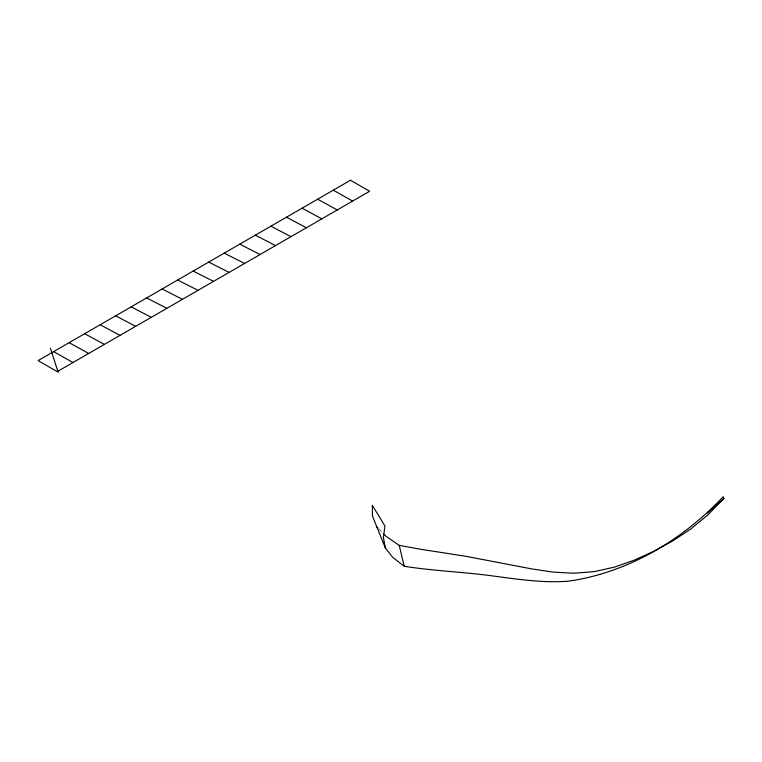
<?xml version="1.0" encoding="UTF-8"?>
<svg xmlns="http://www.w3.org/2000/svg" width="762" height="762" viewBox="0 0 762 762"><rect width="100%" height="100%" fill="white"/><g stroke="black" fill="none" stroke-linecap="round" stroke-linejoin="round"><path stroke-width="0.57" stroke-dasharray="3.81 2.86" d="M378.704 528.866L381.819 532.057"/><path stroke-width="1.14" d="M385.353 547.983L383.4 537.448L384.981 526.075L372.323 505.311L372.466 516.084L385.353 547.983L392.754 557.393L404.231 566.28C431.359 570.557 458.829 571.786 486.07 575.072C513.245 578.51 540.515 583.273 568.004 581.225C627.44 572.948 682.428 540.163 723.128 496.757L723.9 498.443L707.946 514.845L690.572 529.133L672.141 541.277L653.139 551.621L633.841 560.318L614.248 567.166L594.246 571.633L573.786 573.243L552.945 572.091L531.752 568.909L465.696 556.27L420.634 549.269L399.212 545.363L385.715 536.048L383.381 533.648M706.564 513.721L723.9 498.443M208.693 262.099L229.086 272.405M193.167 271.062L213.56 281.368M224.228 253.136L244.583 263.452M177.651 280.016L198.015 290.341M239.773 244.154L260.071 254.508M162.144 288.969L182.451 299.323M146.647 297.913L166.878 308.315M255.337 235.182L275.53 245.583M131.14 306.867L151.276 317.325M270.901 226.19L290.97 236.668M115.653 315.811L135.665 326.336M286.474 217.199L306.41 227.752M100.155 324.755L120.025 335.366M302.057 208.207L321.84 218.846M84.658 333.708L104.365 344.405M317.649 199.196L337.252 209.95M69.151 342.662L88.678 353.454M333.251 190.186L352.635 201.063M53.635 351.615L72.971 362.531M376.371 526.475L377.923 528.066M50.397 348.272L58.122 372.18M399.212 545.363L404.231 566.28M350.482 180.232L38.1 360.588L57.226 371.627L369.608 191.272L350.482 180.232"/></g></svg>
